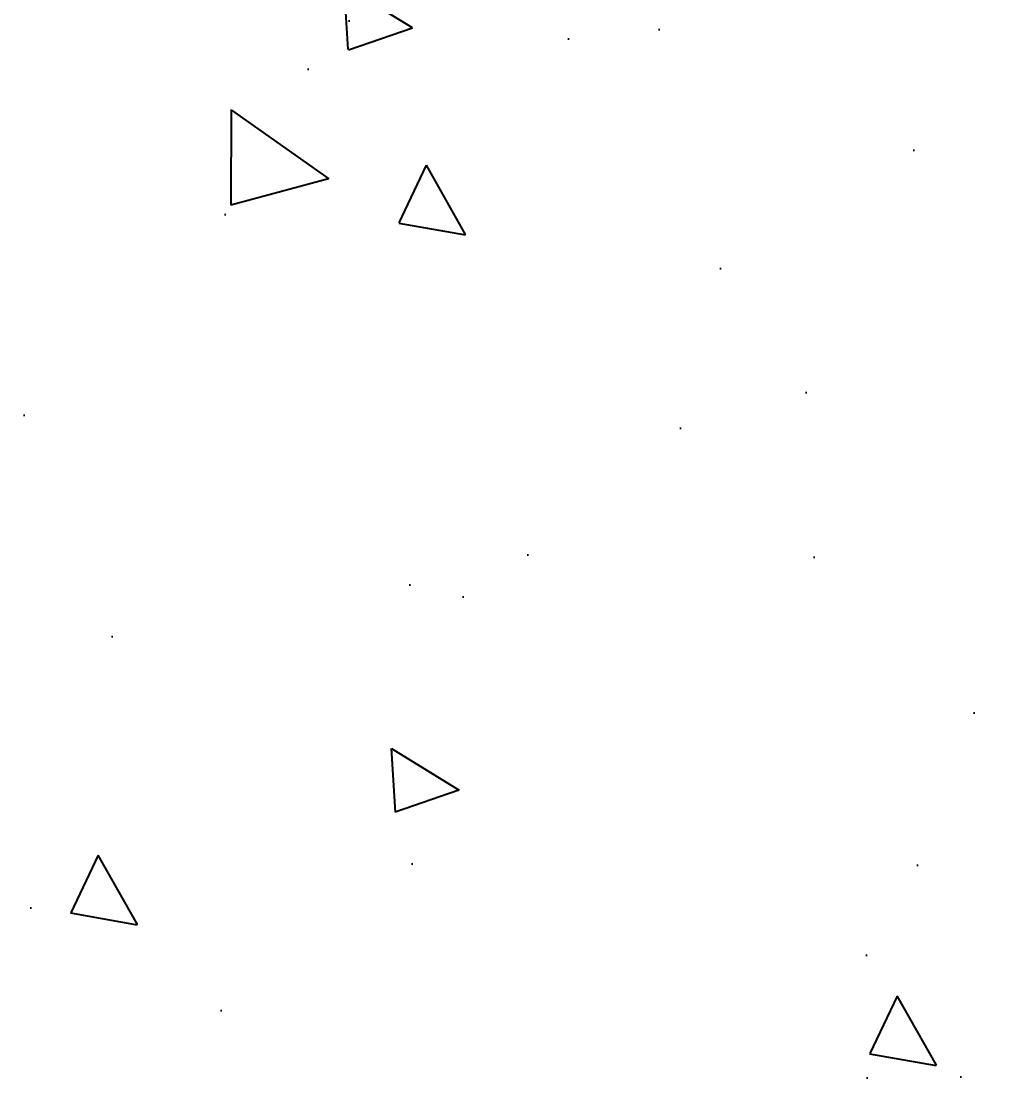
# Model space of a CAD drawing. Extents: x 1 to 1213870, y 9 to 1586095.
# Drawn here: x 40.2723 to 40.4102, y 42.9268 to 43.0773 of the extents above; entities that cross this region are included whole.
import ezdxf
from ezdxf import colors
from ezdxf.entities.mleader import LeaderData, LeaderLine
from ezdxf.math import Vec2, Vec3

# ---------------------------------------------------------------- set-up
doc = ezdxf.new("R2010")
doc.units = 0
doc.header["$LTSCALE"] = 10
doc.header["$MEASUREMENT"] = 0
doc.layers.get('0').update_dxf_attribs({"color": 255})
for name, color, linetype in [('LA-DT-COMPACTED SOIL', 19, 'Continuous'), ('LA-DT-HATCH-REINFORCED CONCRETE', 55, 'Continuous'), ('LA-GNRL-Design Leader', 242, 'Continuous'), ('STR. REFER', 242, 'Continuous')]:
    doc.layers.add(name, color=color, linetype=linetype)
doc.styles.add('TXT- (design)', font='stylu.ttf', dxfattribs={"width": 0.7})

# ---------------------------------------------------------------- blocks, each defined once
blk = doc.blocks.new('_BoxFilled')
at = {"color": 0, "linetype": 'ByBlock', "lineweight": -2}
blk.add_line((-0.5, 0), (-1, 0), dxfattribs=at)
at = {"color": 0, "linetype": 'ByBlock'}
blk.add_solid([(-0.5, 0.5), (0.5, 0.5), (-0.5, -0.5), (0.5, -0.5)], dxfattribs=at)

msp = doc.modelspace()

# ---------------------------------------------------------------- hatches: boundary and pattern name
at = {"layer": 'LA-DT-COMPACTED SOIL'}
h = msp.add_hatch(dxfattribs=at)
h.set_pattern_fill('EARTH', color=256, scale=0.18)
h.set_pattern_definition([(270, (44.39708, 46.549835), (0.045, -0.045), [0.045, -0.045]), (270, (44.413955, 46.549835), (0.045, -0.045), [0.045, -0.045]), (270, (44.43083, 46.549835), (0.045, -0.045), [0.045, -0.045]), (360, (44.436455, 46.54421), (0.045, 0.045), [0.045, -0.045]), (360, (44.436455, 46.527335), (0.045, 0.045), [0.045, -0.045]), (360, (44.436455, 46.51046), (0.045, 0.045), [0.045, -0.045])])
edge = h.paths.add_edge_path()
edge.add_line((39.98862, 41.97161), (40.97965, 41.97161))
edge.add_line((40.97965, 41.97161), (40.97962, 42.4967))
edge.add_line((40.97962, 42.4967), (40.6355, 42.49664))
edge.add_line((40.6355, 42.49664), (40.60023, 42.15662))
edge.add_arc((40.58484, 42.15996), 0.01575, 192.2588, 347.7494, ccw=False)
edge.add_line((40.56944, 42.15662), (40.56944, 42.14671))
edge.add_line((40.56944, 42.14671), (40.26944, 42.14671))
edge.add_line((40.26944, 42.14671), (40.26944, 42.05671))
edge.add_line((40.26944, 42.05671), (40.13961, 42.05671))
edge.add_line((40.13961, 42.05671), (40.13961, 43.48654))
edge.add_line((40.13961, 43.48654), (40.26944, 43.48654))
edge.add_line((40.26944, 43.48654), (40.26944, 43.39654))
edge.add_line((40.26944, 43.39654), (40.56944, 43.39654))
edge.add_line((40.56944, 43.39654), (40.56944, 43.38654))
edge.add_arc((40.58484, 43.3833), 0.01574, 12.2255, 168.1108, ccw=False)
edge.add_line((40.60023, 43.38663), (40.6355, 43.04661))
edge.add_line((40.6355, 43.04661), (40.93898, 43.04655))
edge.add_line((40.93898, 43.04655), (40.93895, 43.34187))
edge.add_line((40.93895, 43.34187), (41.03896, 43.44525))
edge.add_line((41.03896, 43.44525), (41.03846, 43.77161))
edge.add_line((41.03846, 43.77161), (40.7035, 43.77161))
edge.add_line((40.7035, 43.77161), (39.98862, 43.77161))
edge.add_line((39.98862, 43.77161), (39.98862, 41.97161))
at = {"layer": 'LA-DT-HATCH-REINFORCED CONCRETE'}
h = msp.add_hatch(dxfattribs=at)
h.set_pattern_fill('AR-CONC', color=256, scale=0.015, angle=-56.4659, style=0)
h.set_pattern_definition([(328.5498, (45.08282, 43.07161), (0.006687, -0.1077928), [0.01125, -0.12375]), (273.5498, (45.08282, 43.07161), (0.1084807, 0.0373556), [0.009, -0.099]), (19.0013, (45.08338, 43.06262), (0.1151677, -0.0704372), [0.009561, -0.1051713]), (324.734, (45.11249, 43.07607), (-0.000752, -0.1619983), [0.016875, -0.185625]), (15.1855, (45.11242, 43.06257), (0.1653373, -0.116918), [0.0143416, -0.157757]), (269.734, (45.11249, 43.07607), (0.1653373, -0.116918), [0.0135, -0.1485]), (299.5498, (45.1073, 43.06012), (-0.0464104, -0.0975196), [0.01125, -0.12375]), (244.5498, (45.1073, 43.06012), (0.1129897, -0.0199206), [0.009, -0.099]), (350.0013, (45.10343, 43.05199), (0.0665793, -0.1174402), [0.009561, -0.1051713]), (316.0498, (45.08282, 43.071606), (0.04965033, 0.00561995), [0, -0.0978, 0, -0.1005, 0, -0.099375]), (286.0498, (45.08282, 43.071606), (0.06437084, -0.0302264), [0, -0.0573, 0, -0.09555, 0, -0.037875]), (246.0498, (45.077848, 43.104685), (0.0085588, -0.0796865), [0, -0.0375, 0, -0.117, 0, -0.15525]), (236.0498, (45.07562, 43.11952), (0.0278542, -0.0842734), [0, -0.04875, 0, -0.0777, 0, -0.11025])])
h.paths.add_polyline_path([(40.55452, 43.37162), (40.55452, 42.17162), (40.25452, 42.17162), (40.25452, 43.37162)])

# ---------------------------------------------------------------- leaders
at = {"layer": 'LA-GNRL-Design Leader'}
ml = msp.add_multileader_mtext('Standard', dxfattribs=at)
ml.set_content('{\\T1.021;40X1200X100mm. BURMESE TEAKWOOD SLATES. W./DARK BROWN STAIN& PROTECTED WITH VARNISH.}', color=3, style='TXT- (design)')
ml.set_leader_properties(color=256)
ml.set_arrow_properties(name='BOXFILLED')
ml.build(insert=Vec2(0, 0))
ml.multileader.update_dxf_attribs({"dogleg_length": 0.001, "arrow_head_size": 0.018, "scale": 20})
ctx = ml.context
ctx.base_point, ctx.scale, ctx.char_height, ctx.arrow_head_size, ctx.landing_gap_size, ctx.plane_origin = Vec3(53.03535, 41.70604), 20, 0.06, 0.018, 0.004, Vec3(50.53108, 43.68687)
ctx.text_align_type = 2
notes = []
notes.append((ctx, [(1, (1, 1, 0), (52.99205, 41.70604), (1, 0), 0.0433, [(0, [(52.99205, 42.99818)], 0, [])])]))
ctx.mtext.insert, ctx.mtext.width, ctx.mtext.alignment, ctx.mtext.flow_direction = Vec3(54.56712, 41.73999), 1.5742316, 3, 5
at = {"layer": 'STR. REFER'}
ml = msp.add_multileader_mtext('Standard', dxfattribs=at)
ml.set_content('100mm. THICK. PLAIN CONC.', color=3, style='TXT- (design)')
ml.set_leader_properties(color=256)
ml.set_arrow_properties(name='BOXFILLED')
ml.build(insert=Vec2(0, 0))
ml.multileader.update_dxf_attribs({"dogleg_length": 0.05661, "arrow_head_size": 0.018, "scale": 20})
ctx = ml.context
ctx.base_point, ctx.scale, ctx.char_height, ctx.arrow_head_size, ctx.landing_gap_size, ctx.plane_origin, ctx.plane_x_axis, ctx.plane_y_axis = Vec3(40.47666, 41.92819, -0.00018), 20, 0.06, 0.018, 0.004, Vec3(41.62954, 40.50356, -0.00018), Vec3(-0.000048, -1, 0), Vec3(1, -0.000048, 0)
ctx.text_align_type = 2
notes.append((ctx, [(0, (1, 1, 0), (40.47668, 42.41244, -0.00018), (-0.000048, -1, 0), 0.48425, [(0, [(40.21955, 42.41244, -0.00018)], 0, [])])]))
ctx.mtext.insert, ctx.mtext.text_direction, ctx.mtext.rotation, ctx.mtext.width, ctx.mtext.alignment, ctx.mtext.flow_direction = Vec3(40.508, 41.11653, -0.00018), Vec3(-0.000048, -1, 0), 4.712341, 0.8427559, 3, 5
ml = msp.add_multileader_mtext('Standard', dxfattribs=at)
ml.set_content('400MICRON HDPE WATER PROOFING MEMBRANE.', color=3, style='TXT- (design)')
ml.set_leader_properties(color=256)
ml.set_arrow_properties(name='BOXFILLED')
ml.build(insert=Vec2(0, 0))
ml.multileader.update_dxf_attribs({"dogleg_length": 0.05661, "arrow_head_size": 0.018, "scale": 20})
ctx = ml.context
ctx.base_point, ctx.scale, ctx.char_height, ctx.arrow_head_size, ctx.landing_gap_size, ctx.plane_origin, ctx.plane_x_axis, ctx.plane_y_axis = Vec3(40.36554, 41.86608, -0.00018), 20, 0.06, 0.018, 0.004, Vec3(41.51842, 40.44145, -0.00018), Vec3(-0.000048, -1, 0), Vec3(1, -0.000048, 0)
ctx.text_align_type = 2
notes.append((ctx, [(0, (1, 1, 0), (40.36556, 42.35033, -0.00018), (-0.000048, -1, 0), 0.48425, [(0, [(40.14713, 42.35033, -0.00018)], 0, [])])]))
ctx.mtext.insert, ctx.mtext.text_direction, ctx.mtext.rotation, ctx.mtext.width, ctx.mtext.alignment, ctx.mtext.flow_direction = Vec3(40.3968, 41.11468, -0.00018), Vec3(-0.000048, -1, 0), 4.712341, 0.8427559, 3, 5
for ctx, leaders in notes:
    for number, flags, end, landing, length, lines in leaders:
        leader = LeaderData()
        leader.index, (leader.has_last_leader_line, leader.has_dogleg_vector, leader.attachment_direction) = number, flags
        leader.last_leader_point, leader.dogleg_vector, leader.dogleg_length = Vec3(end), Vec3(landing), length
        for number, points, colour, breaks in lines:
            line = LeaderLine()
            line.index, line.vertices, line.color, line.breaks = number, Vec3.list(points), colors.encode_raw_color(colour), breaks
            leader.lines.append(line)
        ctx.leaders.append(leader)

doc.saveas('drawing.dxf')
